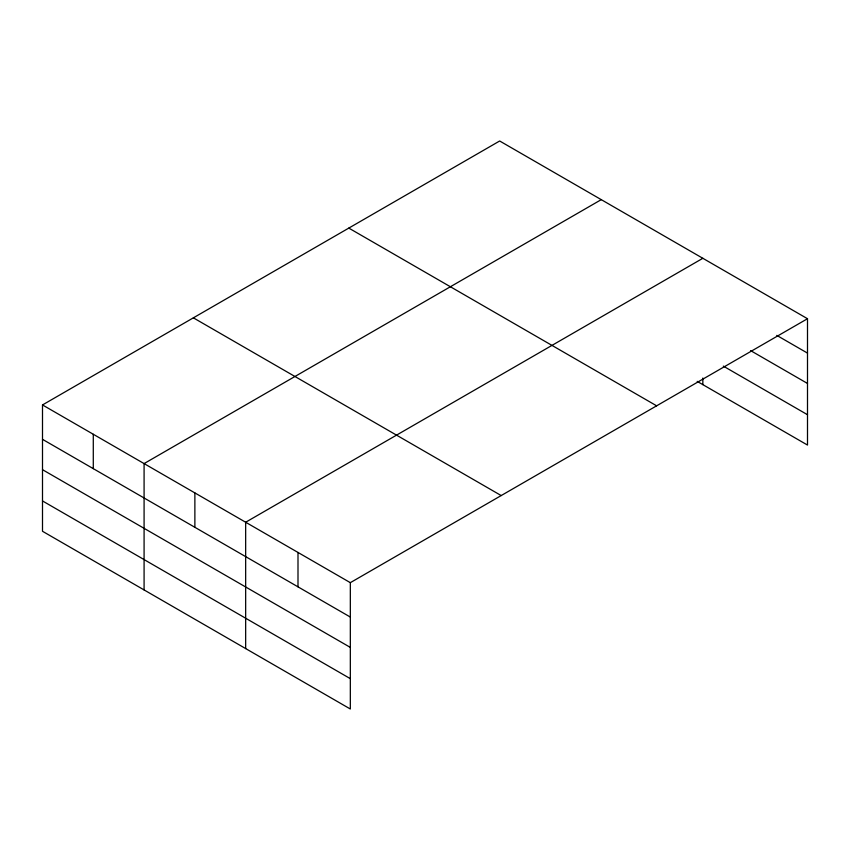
<?xml version="1.0" encoding="UTF-8"?>
<svg xmlns="http://www.w3.org/2000/svg" width="850" height="850" viewBox="0 0 850 850"><rect width="100%" height="100%" fill="white"/><g stroke="black" fill="none" stroke-linecap="round" stroke-linejoin="round"><path stroke-width="1.27" d="M42.5 404.94L350.328 582.664L350.328 709.006L42.5 531.282L42.5 404.94L499.672 140.994L807.5 318.718L807.5 445.06L697.191 381.374M601.258 199.644L144.086 463.59L144.086 589.932M702.844 258.294L245.661 522.24L245.661 648.582M350.328 582.664L807.5 318.718M776.783 335.378L807.5 353.111M750.614 350.614L807.5 383.456M723.318 366.116L807.5 414.715M348.808 228.097L656.636 405.822M193.364 317.836L501.192 495.561M42.5 439.333L350.328 617.058M42.5 469.678L350.328 647.403M42.5 500.937L350.328 678.661M702.844 378.038L702.844 384.636M297.999 552.447L297.999 586.84M194.873 492.915L194.873 527.308M93.287 434.265L93.287 468.658"/></g></svg>
